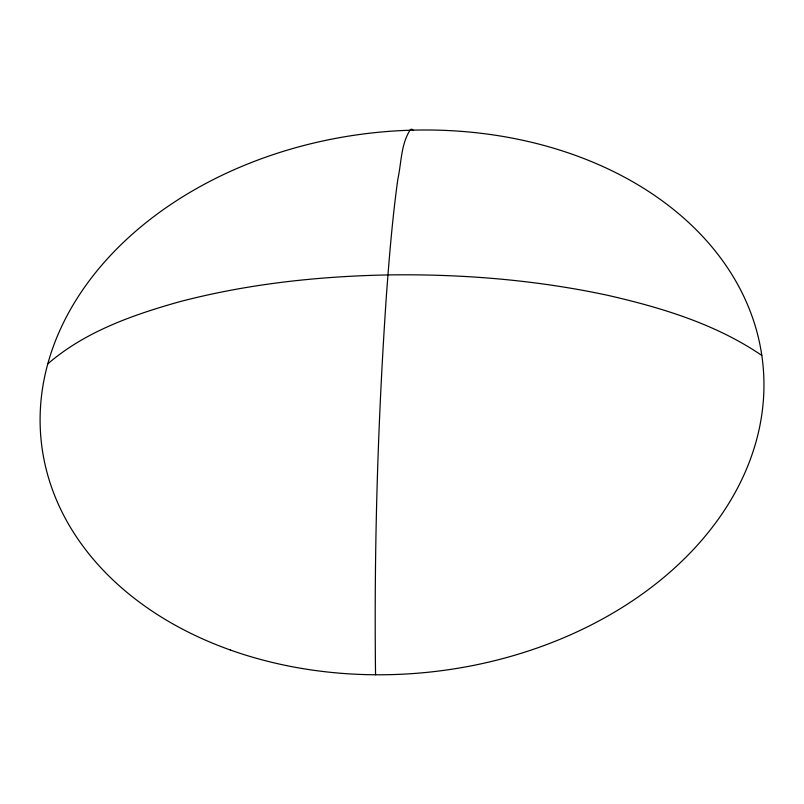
<?xml version="1.0" encoding="UTF-8"?>
<svg xmlns="http://www.w3.org/2000/svg" width="804" height="804" viewBox="0 0 804 804"><rect width="100%" height="100%" fill="white"/><g stroke="black" fill="none" stroke-linecap="round" stroke-linejoin="round"><path stroke-width="1.21" d="M47.758 363.91C84.943 331.68 132.549 314.967 179.222 301.832C247.28 283.933 317.701 276.325 387.95 274.918C461.486 273.873 535.293 279.812 607.271 295.219C661.23 307.53 715.671 323.952 761.82 355.448M413.186 130.147L411.899 129.223L410.542 129.424C400.844 143.755 401.477 162.87 397.809 179.342C392.513 217.683 389.307 256.275 386.453 294.857C377.779 421.276 373.981 548.057 375.548 674.777M230.276 649.984A362.895 271.109 -6.3 0 0 763.8 376.925A362.895 271.109 -6.3 0 0 211.995 180.247A362.895 271.109 -6.3 0 0 230.276 649.984"/></g></svg>
